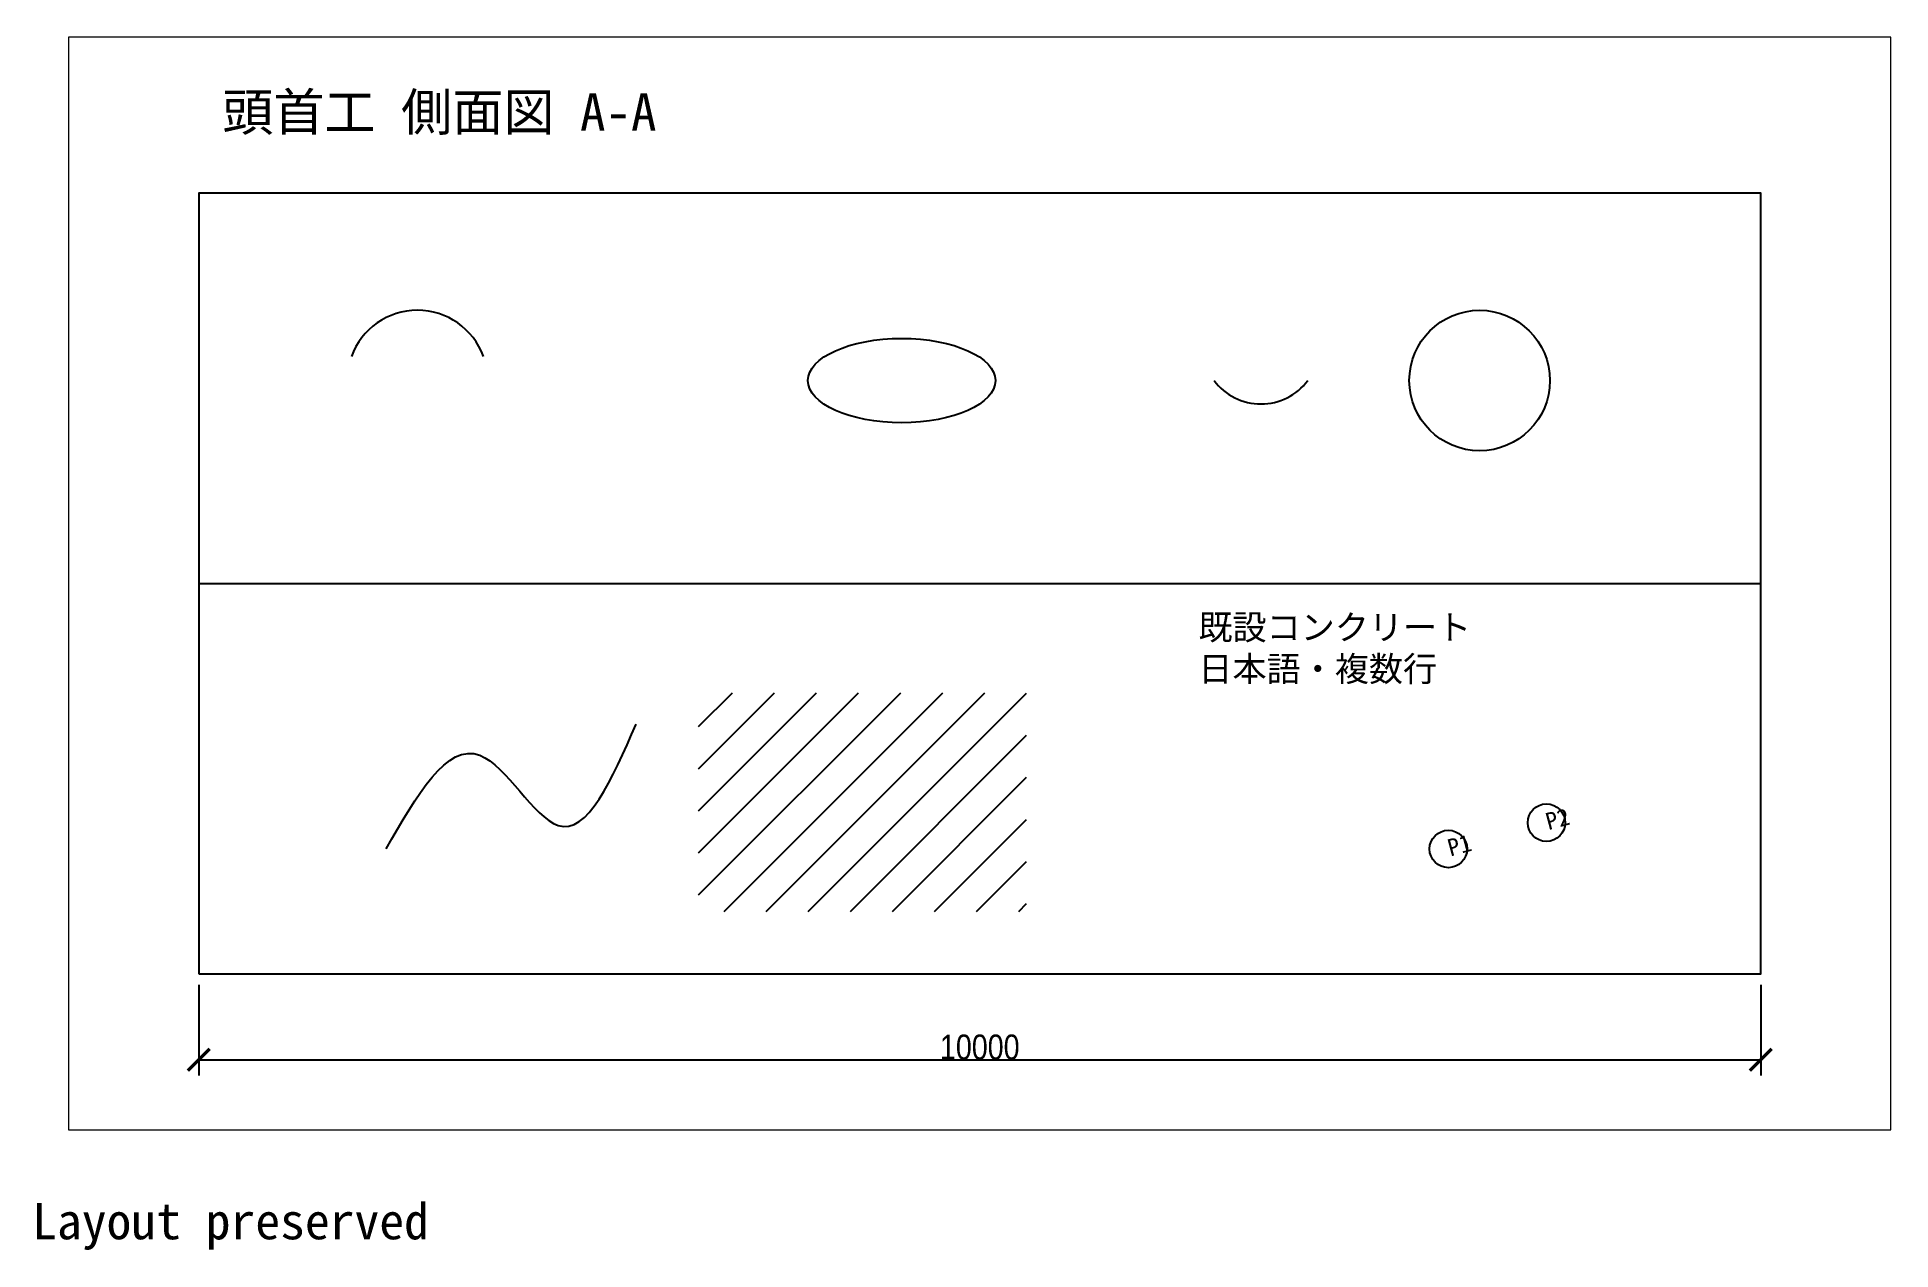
# Paper-space layout 'Layout1' of a CAD drawing. Header units: millimetres. Extents: x 21 to 275, y 19 to 185.
# The model-space entities are those that its viewports show. They can reach past a viewport. Long polylines and large blocks are cut down to what shows.
import ezdxf

# ---------------------------------------------------------------- set-up
doc = ezdxf.new("R2010")
doc.units = ezdxf.units.MM
doc.linetypes.add('DASHED', pattern=[1.524, 1.27, -0.254])
for name, color, linetype in [('元図_ハッチ', 8, 'Continuous'), ('元図_外形', 7, 'Continuous'), ('元図_寸法', 7, 'Continuous'), ('元図_文字', 7, 'Continuous')]:
    doc.layers.add(name, color=color, linetype=linetype)
doc.styles.add('JAPANESE', font='msgothic.ttc')
doc.styles.add('OpenSansCondensed-Light', font='OpenSansCondensed-Light.ttf')
doc.dimstyles.new('EZDXF', dxfattribs={"dimtxt": 0.25, "dimasz": 0.175, "dimexe": 0.375, "dimexo": 0.125, "dimgap": 0.1, "dimtad": 1, "dimlfac": 100, "dimzin": 12, "dimdsep": 46, "dimtxsty": 'OpenSansCondensed-Light', "dimblk": 'ARCHTICK', "dimcen": 2.5, "dimazin": 3, "dimtfac": 0.5, "dimtmove": 2, "dimatfit": 3})

# ---------------------------------------------------------------- blocks, each defined once
blk = doc.blocks.new('COLUMN_MARK')
blk.add_circle((0, 0), 120)
blk.add_attdef('NO', (0, -50), '', height=110)
blk = doc.blocks.new('PAIR')
for p, values in [((0, 0), {'NO': 'P1'}), ((650, 0), {'NO': 'P2'})]:
    blk.add_blockref('COLUMN_MARK', p).add_auto_attribs(values)
blk = doc.blocks.new('_ARCHTICK')
at = {"color": 0, "linetype": 'BYBLOCK', "const_width": 0.15}
blk.add_lwpolyline([(-0.5, -0.5), (0.5, 0.5)], dxfattribs=at)

msp = doc.modelspace()

# ---------------------------------------------------------------- hatches: boundary and pattern name
at = {"layer": '元図_ハッチ'}
h = msp.add_hatch(dxfattribs=at)
h.set_pattern_fill('ANSI31', color=8, scale=60)
h.paths.add_polyline_path([(3200, 400), (5300, 400), (5300, 1800), (3200, 1800)])

# ---------------------------------------------------------------- linework, layer by layer
at = {"layer": '元図_外形', "linetype": 'DASHED', "ltscale": 50}
msp.add_line((0, 2500), (10000, 2500), dxfattribs=at)
at = {"layer": '元図_外形'}
msp.add_lwpolyline([(0, 0), (10000, 0), (10000, 5000), (0, 5000)], close=True, dxfattribs=at)
msp.add_lwpolyline([(6500, 3800, 0.5), (7100, 3800)], format="xyb", dxfattribs=at)
msp.add_circle((8200, 3800), 450, dxfattribs=at)
msp.add_arc((1400, 3800), 450, 20, 160, dxfattribs=at)
msp.add_ellipse((4500, 3800), major_axis=(600, 0), ratio=0.45, dxfattribs=at)
msp.add_spline([(1200, 800), (1800, 1400), (2300, 950), (2800, 1600)], degree=3, dxfattribs=at)

# ---------------------------------------------------------------- block references
at = {"layer": '元図_外形', "rotation": 15}
msp.add_blockref('PAIR', (8000, 800), dxfattribs=at)

# ---------------------------------------------------------------- texts
at = {"layer": '元図_文字', "style": 'JAPANESE'}
msp.add_text('頭首工 側面図 A-A', height=240, dxfattribs=at).set_placement((150, 5400))
at = {"layer": '元図_文字', "insert": (6400, 2300), "char_height": 160, "width": 3200, "attachment_point": 1, "style": 'JAPANESE'}
msp.add_mtext('既設コンクリート\\P日本語・複数行', dxfattribs=at)

# ---------------------------------------------------------------- dimensions: what is measured, and where the dimension line sits
at = {"layer": '元図_寸法'}
msp.add_linear_dim(base=(0, -550), p1=(0, 0), p2=(10000, 0), dimstyle='EZDXF', override={"dimtxt": 160, "dimasz": 140, "dimexe": 100, "dimexo": 70, "dimtad": 1, "dimdec": 3, "dimlfac": 1}, dxfattribs=at).render()

psp = doc.layouts.get("Layout1")

# ---------------------------------------------------------------- texts
psp.add_text('Layout preserved', height=5).set_placement((20, 20))

# ---------------------------------------------------------------- viewports
at = {"layer": 'VIEWPORTS'}
psp.add_viewport(center=(150, 110), size=(250, 150), view_center_point=(5000, 2500), view_height=7000, dxfattribs=at)

doc.saveas('drawing.dxf')
